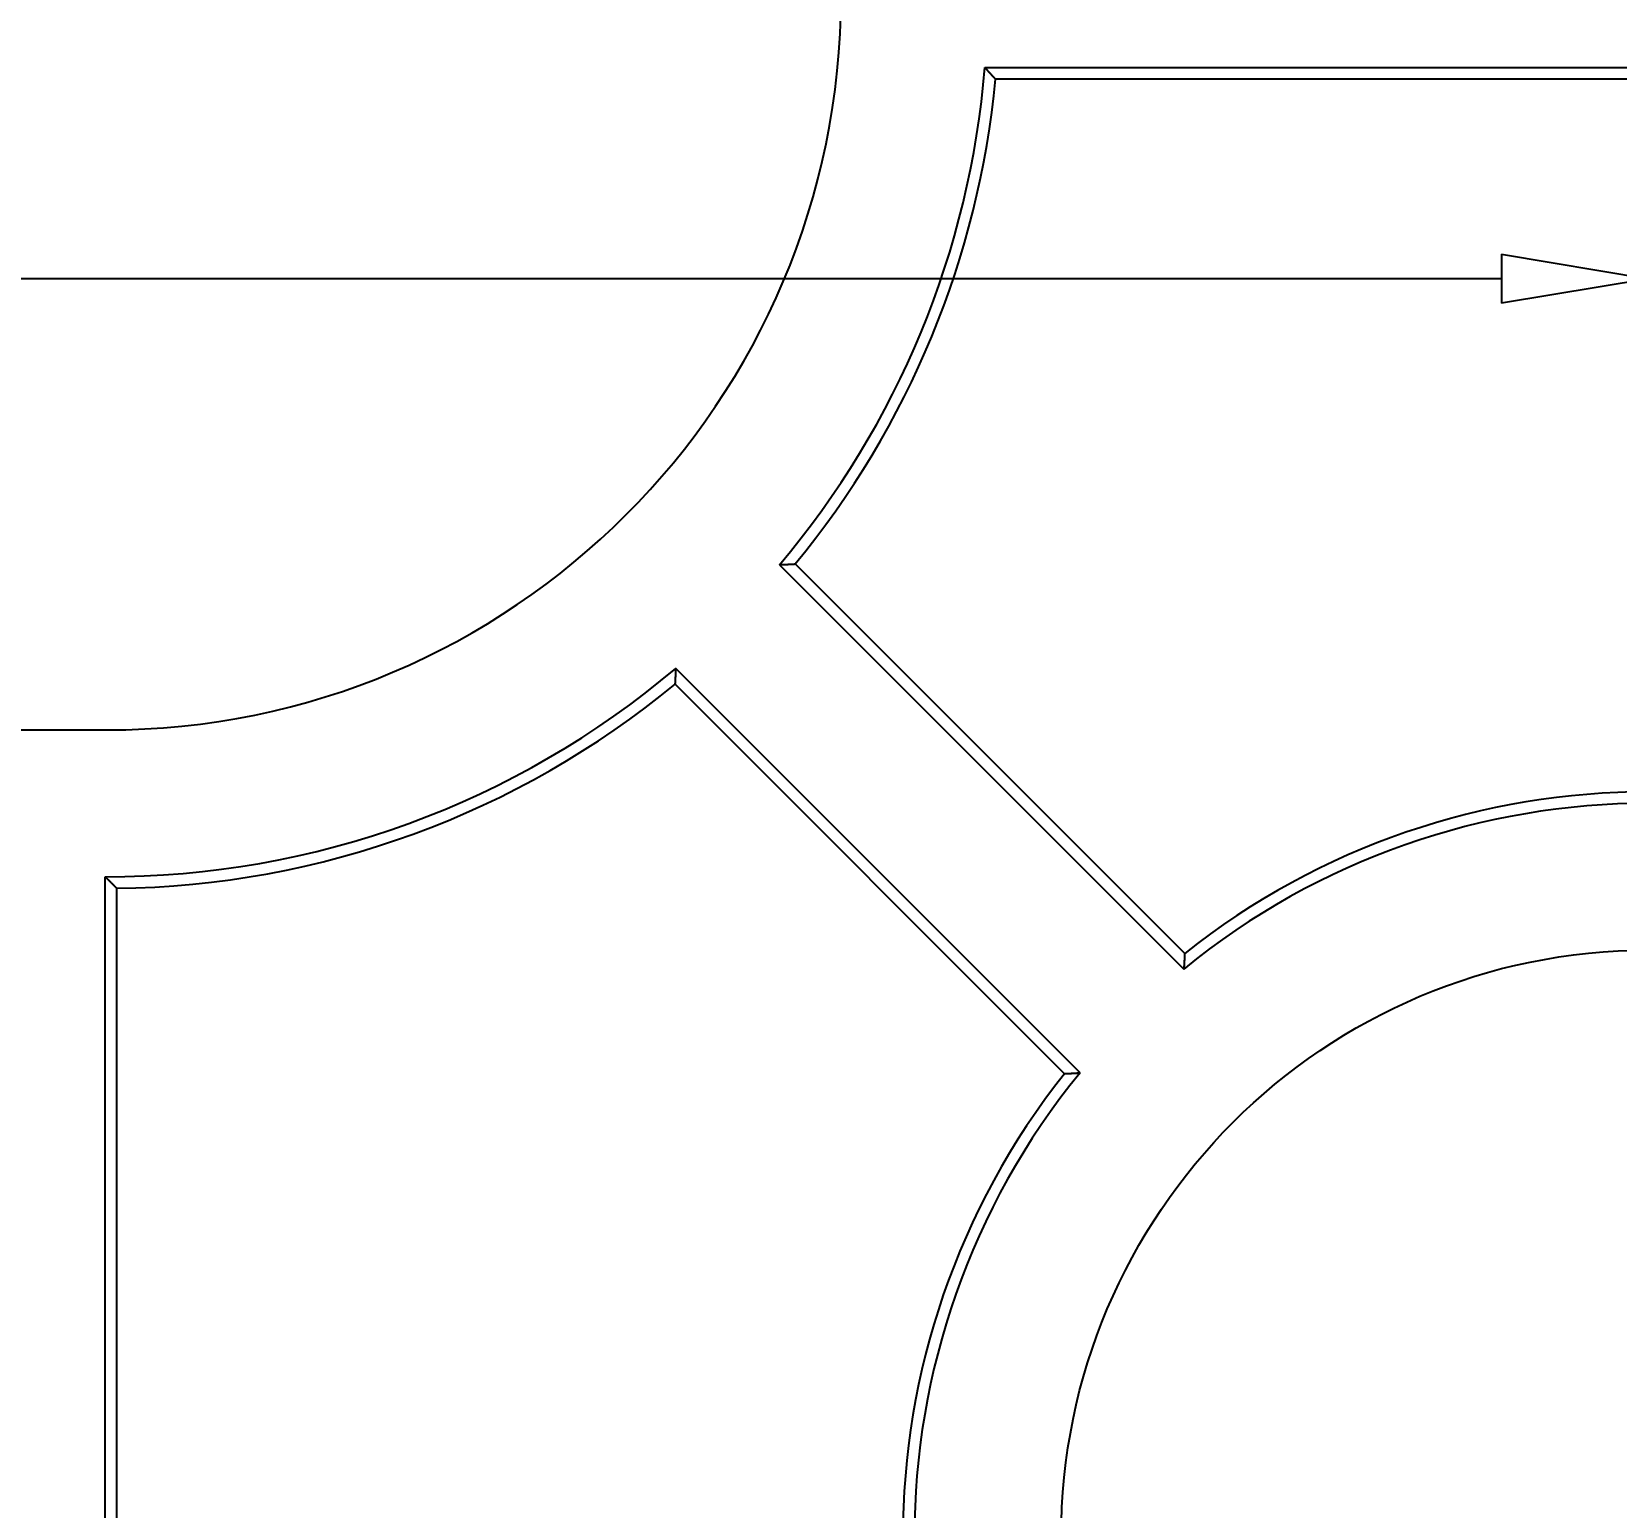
# Model space of a CAD drawing. Extents: x -268 to 907, y 393 to 1224.
# Drawn here: x 227.64 to 249.23, y 827.46 to 847.56 of the extents above; entities that cross this region are included whole.
import ezdxf

# ---------------------------------------------------------------- set-up
doc = ezdxf.new("R2010")
doc.units = 0
doc.header["$LTSCALE"] = 1.21
doc.header["$MEASUREMENT"] = 0
doc.layers.get('0').update_dxf_attribs({"linetype": 'CONTINUOUS'})
doc.layers.get('DEFPOINTS').update_dxf_attribs({"linetype": 'CONTINUOUS'})
doc.layers.add('DIM', color=82, linetype='CONTINUOUS')
doc.styles.get("Standard").update_dxf_attribs({"font": 'txt', "bigfont": 'gbcbig.shx'})
doc.styles.add('TXT', font='txt.shx', dxfattribs={"bigfont": 'gbcbig.shx'})
doc.dimstyles.new('Y3', dxfattribs={"dimtxt": 3, "dimasz": 2, "dimexe": 0.3, "dimexo": 0.3, "dimgap": 0.66, "dimtad": 0, "dimdec": 4, "dimdsep": 46, "dimtxsty": 'Standard', "dimcen": 0, "dimclrd": 3, "dimclre": 3, "dimadec": 0, "dimazin": 0, "dimtfac": 1, "dimtdec": 4, "dimtofl": 0, "dimtmove": 2, "dimatfit": 3, "dimfxl": 0, "dimtolj": 1, "dimarcsym": 0})

# ---------------------------------------------------------------- blocks, each defined once
blk = doc.blocks.new('_CLOSEDBLANK')
at = {"color": 0, "linetype": 'ByBlock'}
for p, q in [((-1, 0.167), (0, 0)), ((-1, 0.167), (-1, -0.167)), ((0, 0), (-1, -0.167))]:
    blk.add_line(p, q, dxfattribs=at)
blk = doc.blocks.new('*D52')
at = {"layer": 'DEFPOINTS', "color": 0}
for p in [(249.664, 844.191), (249.664, 837.192), (163.664, 833.268)]:
    blk.add_point(p, dxfattribs=at)
at = {"layer": 'DIM', "color": 3, "lineweight": -2}
for p, q in [((163.664, 833.568), (163.664, 844.491)), ((249.664, 837.492), (249.664, 844.491)), ((165.664, 844.191), (202.671, 844.191)), ((247.664, 844.191), (210.657, 844.191))]:
    blk.add_line(p, q, dxfattribs=at)
at = {"layer": 'DIM', "color": 3, "lineweight": -2, "xscale": 2, "yscale": 2, "zscale": 2, "rotation": 180}
blk.add_blockref('_CLOSEDBLANK', (163.664, 844.191), dxfattribs=at)
at = {"layer": 'DIM', "color": 3, "lineweight": -2, "xscale": 2, "yscale": 2, "zscale": 2}
blk.add_blockref('_CLOSEDBLANK', (249.664, 844.191), dxfattribs=at)
at = {"layer": 'DIM', "color": 0, "insert": (206.664, 844.191), "char_height": 4, "attachment_point": 5, "style": 'TXT'}
blk.add_mtext('\\A1;86', dxfattribs=at)

msp = doc.modelspace()

# ---------------------------------------------------------------- linework, layer by layer
at = {"color": 7, "linetype": 'Continuous'}
for p, q in [((240.62421, 847.06852), (258.70381, 847.06852)), ((258.55977, 846.9113), (240.76826, 846.9113)), ((237.82689, 840.29638), (243.3355, 834.78777)), ((238.03971, 840.3059), (243.34682, 834.9988)), ((241.92128, 833.37356), (236.41267, 838.88217)), ((241.71026, 833.36224), (236.40315, 838.66934)), ((176.61469, 838.04504), (228.66401, 838.04504)), ((228.63935, 818.04502), (228.63935, 836.04507)), ((228.79657, 835.88854), (228.79657, 818.20154))]:
    msp.add_line(p, q, dxfattribs=at)
at = {"color": 7}
for points in [[(240.768, 846.911, 0), (240.768, 846.912, 0), (240.767, 846.913, 0), (240.766, 846.914, 0), (240.765, 846.915, 0), (240.764, 846.915, 0), (240.764, 846.916, 0), (240.763, 846.917, 0), (240.762, 846.918, 0), (240.761, 846.919, 0), (240.761, 846.92, 0), (240.76, 846.92, 0), (240.759, 846.921, 0), (240.758, 846.922, 0), (240.758, 846.923, 0), (240.757, 846.924, 0), (240.756, 846.924, 0), (240.755, 846.925, 0), (240.755, 846.926, 0), (240.754, 846.927, 0), (240.753, 846.928, 0), (240.752, 846.929, 0), (240.752, 846.929, 0), (240.751, 846.93, 0), (240.75, 846.931, 0), (240.749, 846.932, 0), (240.749, 846.933, 0), (240.748, 846.934, 0), (240.747, 846.934, 0), (240.746, 846.935, 0), (240.746, 846.936, 0), (240.745, 846.937, 0), (240.744, 846.938, 0), (240.743, 846.939, 0), (240.743, 846.939, 0), (240.742, 846.94, 0), (240.741, 846.941, 0), (240.74, 846.942, 0), (240.74, 846.943, 0), (240.739, 846.943, 0), (240.738, 846.944, 0), (240.737, 846.945, 0), (240.737, 846.946, 0), (240.736, 846.947, 0), (240.735, 846.948, 0), (240.734, 846.948, 0), (240.734, 846.949, 0), (240.733, 846.95, 0), (240.732, 846.951, 0), (240.731, 846.952, 0), (240.731, 846.953, 0), (240.73, 846.953, 0), (240.729, 846.954, 0), (240.728, 846.955, 0), (240.728, 846.956, 0), (240.727, 846.957, 0), (240.726, 846.957, 0), (240.725, 846.958, 0), (240.725, 846.959, 0), (240.724, 846.96, 0), (240.723, 846.961, 0), (240.722, 846.962, 0), (240.722, 846.962, 0), (240.721, 846.963, 0), (240.72, 846.964, 0), (240.719, 846.965, 0), (240.719, 846.966, 0), (240.718, 846.967, 0), (240.717, 846.967, 0), (240.716, 846.968, 0), (240.716, 846.969, 0), (240.715, 846.97, 0), (240.714, 846.971, 0), (240.713, 846.971, 0), (240.713, 846.972, 0), (240.712, 846.973, 0), (240.711, 846.974, 0), (240.71, 846.975, 0), (240.71, 846.976, 0), (240.709, 846.976, 0), (240.708, 846.977, 0), (240.707, 846.978, 0), (240.707, 846.979, 0), (240.706, 846.98, 0), (240.705, 846.981, 0), (240.704, 846.981, 0), (240.704, 846.982, 0), (240.703, 846.983, 0), (240.702, 846.984, 0), (240.701, 846.985, 0), (240.701, 846.985, 0), (240.7, 846.986, 0), (240.699, 846.987, 0), (240.698, 846.988, 0), (240.697, 846.989, 0), (240.697, 846.99, 0), (240.696, 846.99, 0), (240.695, 846.991, 0), (240.694, 846.992, 0), (240.694, 846.993, 0), (240.693, 846.994, 0), (240.692, 846.995, 0), (240.691, 846.995, 0), (240.691, 846.996, 0), (240.69, 846.997, 0), (240.689, 846.998, 0), (240.688, 846.999, 0), (240.688, 846.999, 0), (240.687, 847, 0), (240.686, 847.001, 0), (240.685, 847.002, 0), (240.685, 847.003, 0), (240.684, 847.004, 0), (240.683, 847.004, 0), (240.682, 847.005, 0), (240.682, 847.006, 0), (240.681, 847.007, 0), (240.68, 847.008, 0), (240.679, 847.009, 0), (240.679, 847.009, 0), (240.678, 847.01, 0), (240.677, 847.011, 0), (240.676, 847.012, 0), (240.676, 847.013, 0), (240.675, 847.013, 0), (240.674, 847.014, 0), (240.673, 847.015, 0), (240.673, 847.016, 0), (240.672, 847.017, 0), (240.671, 847.018, 0), (240.67, 847.018, 0), (240.67, 847.019, 0), (240.669, 847.02, 0), (240.668, 847.021, 0), (240.667, 847.022, 0), (240.667, 847.023, 0), (240.666, 847.023, 0), (240.665, 847.024, 0), (240.664, 847.025, 0), (240.664, 847.026, 0), (240.663, 847.027, 0), (240.662, 847.027, 0), (240.661, 847.028, 0), (240.66, 847.029, 0), (240.66, 847.03, 0), (240.659, 847.031, 0), (240.658, 847.032, 0), (240.657, 847.032, 0), (240.657, 847.033, 0), (240.656, 847.034, 0), (240.655, 847.035, 0), (240.654, 847.036, 0), (240.654, 847.036, 0), (240.653, 847.037, 0), (240.652, 847.038, 0), (240.651, 847.039, 0), (240.651, 847.04, 0), (240.65, 847.041, 0), (240.649, 847.041, 0), (240.648, 847.042, 0), (240.648, 847.043, 0), (240.647, 847.044, 0), (240.646, 847.045, 0), (240.645, 847.046, 0), (240.645, 847.046, 0), (240.644, 847.047, 0), (240.643, 847.048, 0), (240.642, 847.049, 0), (240.642, 847.05, 0), (240.641, 847.05, 0), (240.64, 847.051, 0), (240.639, 847.052, 0), (240.639, 847.053, 0), (240.638, 847.054, 0), (240.637, 847.055, 0), (240.636, 847.055, 0), (240.636, 847.056, 0), (240.635, 847.057, 0), (240.634, 847.058, 0), (240.633, 847.059, 0), (240.633, 847.059, 0), (240.632, 847.06, 0), (240.631, 847.061, 0), (240.63, 847.062, 0), (240.63, 847.063, 0), (240.629, 847.064, 0), (240.628, 847.064, 0), (240.627, 847.065, 0), (240.626, 847.066, 0), (240.626, 847.067, 0), (240.625, 847.068, 0), (240.624, 847.069, 0)], [(237.827, 840.296, 0), (237.828, 840.296, 0), (237.829, 840.296, 0), (237.83, 840.297, 0), (237.831, 840.297, 0), (237.832, 840.297, 0), (237.834, 840.297, 0), (237.835, 840.297, 0), (237.836, 840.297, 0), (237.837, 840.297, 0), (237.838, 840.297, 0), (237.839, 840.297, 0), (237.84, 840.297, 0), (237.841, 840.297, 0), (237.842, 840.297, 0), (237.844, 840.297, 0), (237.845, 840.297, 0), (237.846, 840.297, 0), (237.847, 840.297, 0), (237.848, 840.297, 0), (237.849, 840.297, 0), (237.85, 840.297, 0), (237.851, 840.297, 0), (237.853, 840.297, 0), (237.854, 840.298, 0), (237.855, 840.298, 0), (237.856, 840.298, 0), (237.857, 840.298, 0), (237.858, 840.298, 0), (237.859, 840.298, 0), (237.86, 840.298, 0), (237.861, 840.298, 0), (237.863, 840.298, 0), (237.864, 840.298, 0), (237.865, 840.298, 0), (237.866, 840.298, 0), (237.867, 840.298, 0), (237.868, 840.298, 0), (237.869, 840.298, 0), (237.87, 840.298, 0), (237.871, 840.298, 0), (237.873, 840.298, 0), (237.874, 840.298, 0), (237.875, 840.298, 0), (237.876, 840.298, 0), (237.877, 840.299, 0), (237.878, 840.299, 0), (237.879, 840.299, 0), (237.88, 840.299, 0), (237.881, 840.299, 0), (237.883, 840.299, 0), (237.884, 840.299, 0), (237.885, 840.299, 0), (237.886, 840.299, 0), (237.887, 840.299, 0), (237.888, 840.299, 0), (237.889, 840.299, 0), (237.89, 840.299, 0), (237.892, 840.299, 0), (237.893, 840.299, 0), (237.894, 840.299, 0), (237.895, 840.299, 0), (237.896, 840.299, 0), (237.897, 840.299, 0), (237.898, 840.299, 0), (237.899, 840.299, 0), (237.9, 840.3, 0), (237.902, 840.3, 0), (237.903, 840.3, 0), (237.904, 840.3, 0), (237.905, 840.3, 0), (237.906, 840.3, 0), (237.907, 840.3, 0), (237.908, 840.3, 0), (237.909, 840.3, 0), (237.91, 840.3, 0), (237.912, 840.3, 0), (237.913, 840.3, 0), (237.914, 840.3, 0), (237.915, 840.3, 0), (237.916, 840.3, 0), (237.917, 840.3, 0), (237.918, 840.3, 0), (237.919, 840.3, 0), (237.92, 840.3, 0), (237.922, 840.3, 0), (237.923, 840.301, 0), (237.924, 840.301, 0), (237.925, 840.301, 0), (237.926, 840.301, 0), (237.927, 840.301, 0), (237.928, 840.301, 0), (237.929, 840.301, 0), (237.931, 840.301, 0), (237.932, 840.301, 0), (237.933, 840.301, 0), (237.934, 840.301, 0), (237.935, 840.301, 0), (237.936, 840.301, 0), (237.937, 840.301, 0), (237.938, 840.301, 0), (237.939, 840.301, 0), (237.941, 840.301, 0), (237.942, 840.301, 0), (237.943, 840.301, 0), (237.944, 840.301, 0), (237.945, 840.302, 0), (237.946, 840.302, 0), (237.947, 840.302, 0), (237.948, 840.302, 0), (237.949, 840.302, 0), (237.951, 840.302, 0), (237.952, 840.302, 0), (237.953, 840.302, 0), (237.954, 840.302, 0), (237.955, 840.302, 0), (237.956, 840.302, 0), (237.957, 840.302, 0), (237.958, 840.302, 0), (237.959, 840.302, 0), (237.961, 840.302, 0), (237.962, 840.302, 0), (237.963, 840.302, 0), (237.964, 840.302, 0), (237.965, 840.302, 0), (237.966, 840.302, 0), (237.967, 840.303, 0), (237.968, 840.303, 0), (237.97, 840.303, 0), (237.971, 840.303, 0), (237.972, 840.303, 0), (237.973, 840.303, 0), (237.974, 840.303, 0), (237.975, 840.303, 0), (237.976, 840.303, 0), (237.977, 840.303, 0), (237.978, 840.303, 0), (237.98, 840.303, 0), (237.981, 840.303, 0), (237.982, 840.303, 0), (237.983, 840.303, 0), (237.984, 840.303, 0), (237.985, 840.303, 0), (237.986, 840.303, 0), (237.987, 840.303, 0), (237.988, 840.303, 0), (237.99, 840.304, 0), (237.991, 840.304, 0), (237.992, 840.304, 0), (237.993, 840.304, 0), (237.994, 840.304, 0), (237.995, 840.304, 0), (237.996, 840.304, 0), (237.997, 840.304, 0), (237.998, 840.304, 0), (238, 840.304, 0), (238.001, 840.304, 0), (238.002, 840.304, 0), (238.003, 840.304, 0), (238.004, 840.304, 0), (238.005, 840.304, 0), (238.006, 840.304, 0), (238.007, 840.304, 0), (238.009, 840.304, 0), (238.01, 840.304, 0), (238.011, 840.305, 0), (238.012, 840.305, 0), (238.013, 840.305, 0), (238.014, 840.305, 0), (238.015, 840.305, 0), (238.016, 840.305, 0), (238.017, 840.305, 0), (238.019, 840.305, 0), (238.02, 840.305, 0), (238.021, 840.305, 0), (238.022, 840.305, 0), (238.023, 840.305, 0), (238.024, 840.305, 0), (238.025, 840.305, 0), (238.026, 840.305, 0), (238.027, 840.305, 0), (238.029, 840.305, 0), (238.03, 840.305, 0), (238.031, 840.305, 0), (238.032, 840.306, 0), (238.033, 840.306, 0), (238.034, 840.306, 0), (238.035, 840.306, 0), (238.036, 840.306, 0), (238.037, 840.306, 0), (238.039, 840.306, 0), (238.04, 840.306, 0)], [(236.413, 838.882, 0), (236.413, 838.881, 0), (236.413, 838.88, 0), (236.413, 838.879, 0), (236.412, 838.878, 0), (236.412, 838.877, 0), (236.412, 838.875, 0), (236.412, 838.874, 0), (236.412, 838.873, 0), (236.412, 838.872, 0), (236.412, 838.871, 0), (236.412, 838.87, 0), (236.412, 838.869, 0), (236.412, 838.868, 0), (236.412, 838.867, 0), (236.412, 838.865, 0), (236.412, 838.864, 0), (236.412, 838.863, 0), (236.412, 838.862, 0), (236.412, 838.861, 0), (236.412, 838.86, 0), (236.412, 838.859, 0), (236.412, 838.858, 0), (236.412, 838.857, 0), (236.412, 838.855, 0), (236.411, 838.854, 0), (236.411, 838.853, 0), (236.411, 838.852, 0), (236.411, 838.851, 0), (236.411, 838.85, 0), (236.411, 838.849, 0), (236.411, 838.848, 0), (236.411, 838.847, 0), (236.411, 838.845, 0), (236.411, 838.844, 0), (236.411, 838.843, 0), (236.411, 838.842, 0), (236.411, 838.841, 0), (236.411, 838.84, 0), (236.411, 838.839, 0), (236.411, 838.838, 0), (236.411, 838.836, 0), (236.411, 838.835, 0), (236.411, 838.834, 0), (236.411, 838.833, 0), (236.411, 838.832, 0), (236.41, 838.831, 0), (236.41, 838.83, 0), (236.41, 838.829, 0), (236.41, 838.828, 0), (236.41, 838.826, 0), (236.41, 838.825, 0), (236.41, 838.824, 0), (236.41, 838.823, 0), (236.41, 838.822, 0), (236.41, 838.821, 0), (236.41, 838.82, 0), (236.41, 838.819, 0), (236.41, 838.818, 0), (236.41, 838.816, 0), (236.41, 838.815, 0), (236.41, 838.814, 0), (236.41, 838.813, 0), (236.41, 838.812, 0), (236.41, 838.811, 0), (236.41, 838.81, 0), (236.41, 838.809, 0), (236.409, 838.808, 0), (236.409, 838.806, 0), (236.409, 838.805, 0), (236.409, 838.804, 0), (236.409, 838.803, 0), (236.409, 838.802, 0), (236.409, 838.801, 0), (236.409, 838.8, 0), (236.409, 838.799, 0), (236.409, 838.797, 0), (236.409, 838.796, 0), (236.409, 838.795, 0), (236.409, 838.794, 0), (236.409, 838.793, 0), (236.409, 838.792, 0), (236.409, 838.791, 0), (236.409, 838.79, 0), (236.409, 838.789, 0), (236.409, 838.787, 0), (236.409, 838.786, 0), (236.408, 838.785, 0), (236.408, 838.784, 0), (236.408, 838.783, 0), (236.408, 838.782, 0), (236.408, 838.781, 0), (236.408, 838.78, 0), (236.408, 838.779, 0), (236.408, 838.777, 0), (236.408, 838.776, 0), (236.408, 838.775, 0), (236.408, 838.774, 0), (236.408, 838.773, 0), (236.408, 838.772, 0), (236.408, 838.771, 0), (236.408, 838.77, 0), (236.408, 838.769, 0), (236.408, 838.767, 0), (236.408, 838.766, 0), (236.408, 838.765, 0), (236.408, 838.764, 0), (236.407, 838.763, 0), (236.407, 838.762, 0), (236.407, 838.761, 0), (236.407, 838.76, 0), (236.407, 838.758, 0), (236.407, 838.757, 0), (236.407, 838.756, 0), (236.407, 838.755, 0), (236.407, 838.754, 0), (236.407, 838.753, 0), (236.407, 838.752, 0), (236.407, 838.751, 0), (236.407, 838.75, 0), (236.407, 838.748, 0), (236.407, 838.747, 0), (236.407, 838.746, 0), (236.407, 838.745, 0), (236.407, 838.744, 0), (236.407, 838.743, 0), (236.407, 838.742, 0), (236.406, 838.741, 0), (236.406, 838.74, 0), (236.406, 838.738, 0), (236.406, 838.737, 0), (236.406, 838.736, 0), (236.406, 838.735, 0), (236.406, 838.734, 0), (236.406, 838.733, 0), (236.406, 838.732, 0), (236.406, 838.731, 0), (236.406, 838.73, 0), (236.406, 838.728, 0), (236.406, 838.727, 0), (236.406, 838.726, 0), (236.406, 838.725, 0), (236.406, 838.724, 0), (236.406, 838.723, 0), (236.406, 838.722, 0), (236.406, 838.721, 0), (236.406, 838.719, 0), (236.405, 838.718, 0), (236.405, 838.717, 0), (236.405, 838.716, 0), (236.405, 838.715, 0), (236.405, 838.714, 0), (236.405, 838.713, 0), (236.405, 838.712, 0), (236.405, 838.711, 0), (236.405, 838.709, 0), (236.405, 838.708, 0), (236.405, 838.707, 0), (236.405, 838.706, 0), (236.405, 838.705, 0), (236.405, 838.704, 0), (236.405, 838.703, 0), (236.405, 838.702, 0), (236.405, 838.701, 0), (236.405, 838.699, 0), (236.405, 838.698, 0), (236.404, 838.697, 0), (236.404, 838.696, 0), (236.404, 838.695, 0), (236.404, 838.694, 0), (236.404, 838.693, 0), (236.404, 838.692, 0), (236.404, 838.691, 0), (236.404, 838.689, 0), (236.404, 838.688, 0), (236.404, 838.687, 0), (236.404, 838.686, 0), (236.404, 838.685, 0), (236.404, 838.684, 0), (236.404, 838.683, 0), (236.404, 838.682, 0), (236.404, 838.68, 0), (236.404, 838.679, 0), (236.404, 838.678, 0), (236.404, 838.677, 0), (236.403, 838.676, 0), (236.403, 838.675, 0), (236.403, 838.674, 0), (236.403, 838.673, 0), (236.403, 838.672, 0), (236.403, 838.67, 0), (236.403, 838.669, 0)], [(228.639, 836.045, 0), (228.64, 836.044, 0), (228.641, 836.043, 0), (228.642, 836.043, 0), (228.643, 836.042, 0), (228.643, 836.041, 0), (228.644, 836.04, 0), (228.645, 836.039, 0), (228.646, 836.038, 0), (228.647, 836.038, 0), (228.648, 836.037, 0), (228.648, 836.036, 0), (228.649, 836.035, 0), (228.65, 836.034, 0), (228.651, 836.034, 0), (228.652, 836.033, 0), (228.652, 836.032, 0), (228.653, 836.031, 0), (228.654, 836.03, 0), (228.655, 836.029, 0), (228.656, 836.029, 0), (228.657, 836.028, 0), (228.657, 836.027, 0), (228.658, 836.026, 0), (228.659, 836.025, 0), (228.66, 836.025, 0), (228.661, 836.024, 0), (228.662, 836.023, 0), (228.662, 836.022, 0), (228.663, 836.021, 0), (228.664, 836.02, 0), (228.665, 836.02, 0), (228.666, 836.019, 0), (228.666, 836.018, 0), (228.667, 836.017, 0), (228.668, 836.016, 0), (228.669, 836.015, 0), (228.67, 836.015, 0), (228.671, 836.014, 0), (228.671, 836.013, 0), (228.672, 836.012, 0), (228.673, 836.011, 0), (228.674, 836.011, 0), (228.675, 836.01, 0), (228.675, 836.009, 0), (228.676, 836.008, 0), (228.677, 836.007, 0), (228.678, 836.006, 0), (228.679, 836.006, 0), (228.68, 836.005, 0), (228.68, 836.004, 0), (228.681, 836.003, 0), (228.682, 836.002, 0), (228.683, 836.002, 0), (228.684, 836.001, 0), (228.685, 836, 0), (228.685, 835.999, 0), (228.686, 835.998, 0), (228.687, 835.997, 0), (228.688, 835.997, 0), (228.689, 835.996, 0), (228.689, 835.995, 0), (228.69, 835.994, 0), (228.691, 835.993, 0), (228.692, 835.993, 0), (228.693, 835.992, 0), (228.694, 835.991, 0), (228.694, 835.99, 0), (228.695, 835.989, 0), (228.696, 835.988, 0), (228.697, 835.988, 0), (228.698, 835.987, 0), (228.698, 835.986, 0), (228.699, 835.985, 0), (228.7, 835.984, 0), (228.701, 835.983, 0), (228.702, 835.983, 0), (228.703, 835.982, 0), (228.703, 835.981, 0), (228.704, 835.98, 0), (228.705, 835.979, 0), (228.706, 835.979, 0), (228.707, 835.978, 0), (228.708, 835.977, 0), (228.708, 835.976, 0), (228.709, 835.975, 0), (228.71, 835.974, 0), (228.711, 835.974, 0), (228.712, 835.973, 0), (228.712, 835.972, 0), (228.713, 835.971, 0), (228.714, 835.97, 0), (228.715, 835.97, 0), (228.716, 835.969, 0), (228.717, 835.968, 0), (228.717, 835.967, 0), (228.718, 835.966, 0), (228.719, 835.965, 0), (228.72, 835.965, 0), (228.721, 835.964, 0), (228.722, 835.963, 0), (228.722, 835.962, 0), (228.723, 835.961, 0), (228.724, 835.961, 0), (228.725, 835.96, 0), (228.726, 835.959, 0), (228.726, 835.958, 0), (228.727, 835.957, 0), (228.728, 835.956, 0), (228.729, 835.956, 0), (228.73, 835.955, 0), (228.731, 835.954, 0), (228.731, 835.953, 0), (228.732, 835.952, 0), (228.733, 835.952, 0), (228.734, 835.951, 0), (228.735, 835.95, 0), (228.736, 835.949, 0), (228.736, 835.948, 0), (228.737, 835.947, 0), (228.738, 835.947, 0), (228.739, 835.946, 0), (228.74, 835.945, 0), (228.74, 835.944, 0), (228.741, 835.943, 0), (228.742, 835.943, 0), (228.743, 835.942, 0), (228.744, 835.941, 0), (228.745, 835.94, 0), (228.745, 835.939, 0), (228.746, 835.938, 0), (228.747, 835.938, 0), (228.748, 835.937, 0), (228.749, 835.936, 0), (228.75, 835.935, 0), (228.75, 835.934, 0), (228.751, 835.934, 0), (228.752, 835.933, 0), (228.753, 835.932, 0), (228.754, 835.931, 0), (228.754, 835.93, 0), (228.755, 835.929, 0), (228.756, 835.929, 0), (228.757, 835.928, 0), (228.758, 835.927, 0), (228.759, 835.926, 0), (228.759, 835.925, 0), (228.76, 835.925, 0), (228.761, 835.924, 0), (228.762, 835.923, 0), (228.763, 835.922, 0), (228.764, 835.921, 0), (228.764, 835.92, 0), (228.765, 835.92, 0), (228.766, 835.919, 0), (228.767, 835.918, 0), (228.768, 835.917, 0), (228.769, 835.916, 0), (228.769, 835.916, 0), (228.77, 835.915, 0), (228.771, 835.914, 0), (228.772, 835.913, 0), (228.773, 835.912, 0), (228.773, 835.911, 0), (228.774, 835.911, 0), (228.775, 835.91, 0), (228.776, 835.909, 0), (228.777, 835.908, 0), (228.778, 835.907, 0), (228.778, 835.907, 0), (228.779, 835.906, 0), (228.78, 835.905, 0), (228.781, 835.904, 0), (228.782, 835.903, 0), (228.783, 835.902, 0), (228.783, 835.902, 0), (228.784, 835.901, 0), (228.785, 835.9, 0), (228.786, 835.899, 0), (228.787, 835.898, 0), (228.787, 835.898, 0), (228.788, 835.897, 0), (228.789, 835.896, 0), (228.79, 835.895, 0), (228.791, 835.894, 0), (228.792, 835.893, 0), (228.792, 835.893, 0), (228.793, 835.892, 0), (228.794, 835.891, 0), (228.795, 835.89, 0), (228.796, 835.889, 0), (228.797, 835.889, 0)], [(243.347, 834.999, 0), (243.347, 834.998, 0), (243.347, 834.997, 0), (243.347, 834.995, 0), (243.347, 834.994, 0), (243.347, 834.993, 0), (243.346, 834.992, 0), (243.346, 834.991, 0), (243.346, 834.99, 0), (243.346, 834.989, 0), (243.346, 834.988, 0), (243.346, 834.987, 0), (243.346, 834.986, 0), (243.346, 834.984, 0), (243.346, 834.983, 0), (243.346, 834.982, 0), (243.346, 834.981, 0), (243.346, 834.98, 0), (243.346, 834.979, 0), (243.346, 834.978, 0), (243.346, 834.977, 0), (243.346, 834.976, 0), (243.345, 834.974, 0), (243.345, 834.973, 0), (243.345, 834.972, 0), (243.345, 834.971, 0), (243.345, 834.97, 0), (243.345, 834.969, 0), (243.345, 834.968, 0), (243.345, 834.967, 0), (243.345, 834.966, 0), (243.345, 834.965, 0), (243.345, 834.963, 0), (243.345, 834.962, 0), (243.345, 834.961, 0), (243.345, 834.96, 0), (243.345, 834.959, 0), (243.345, 834.958, 0), (243.344, 834.957, 0), (243.344, 834.956, 0), (243.344, 834.955, 0), (243.344, 834.954, 0), (243.344, 834.952, 0), (243.344, 834.951, 0), (243.344, 834.95, 0), (243.344, 834.949, 0), (243.344, 834.948, 0), (243.344, 834.947, 0), (243.344, 834.946, 0), (243.344, 834.945, 0), (243.344, 834.944, 0), (243.344, 834.942, 0), (243.344, 834.941, 0), (243.344, 834.94, 0), (243.343, 834.939, 0), (243.343, 834.938, 0), (243.343, 834.937, 0), (243.343, 834.936, 0), (243.343, 834.935, 0), (243.343, 834.934, 0), (243.343, 834.933, 0), (243.343, 834.931, 0), (243.343, 834.93, 0), (243.343, 834.929, 0), (243.343, 834.928, 0), (243.343, 834.927, 0), (243.343, 834.926, 0), (243.343, 834.925, 0), (243.343, 834.924, 0), (243.343, 834.923, 0), (243.342, 834.921, 0), (243.342, 834.92, 0), (243.342, 834.919, 0), (243.342, 834.918, 0), (243.342, 834.917, 0), (243.342, 834.916, 0), (243.342, 834.915, 0), (243.342, 834.914, 0), (243.342, 834.913, 0), (243.342, 834.912, 0), (243.342, 834.91, 0), (243.342, 834.909, 0), (243.342, 834.908, 0), (243.342, 834.907, 0), (243.342, 834.906, 0), (243.342, 834.905, 0), (243.342, 834.904, 0), (243.341, 834.903, 0), (243.341, 834.902, 0), (243.341, 834.9, 0), (243.341, 834.899, 0), (243.341, 834.898, 0), (243.341, 834.897, 0), (243.341, 834.896, 0), (243.341, 834.895, 0), (243.341, 834.894, 0), (243.341, 834.893, 0), (243.341, 834.892, 0), (243.341, 834.891, 0), (243.341, 834.889, 0), (243.341, 834.888, 0), (243.341, 834.887, 0), (243.341, 834.886, 0), (243.341, 834.885, 0), (243.34, 834.884, 0), (243.34, 834.883, 0), (243.34, 834.882, 0), (243.34, 834.881, 0), (243.34, 834.879, 0), (243.34, 834.878, 0), (243.34, 834.877, 0), (243.34, 834.876, 0), (243.34, 834.875, 0), (243.34, 834.874, 0), (243.34, 834.873, 0), (243.34, 834.872, 0), (243.34, 834.871, 0), (243.34, 834.87, 0), (243.34, 834.868, 0), (243.34, 834.867, 0), (243.34, 834.866, 0), (243.339, 834.865, 0), (243.339, 834.864, 0), (243.339, 834.863, 0), (243.339, 834.862, 0), (243.339, 834.861, 0), (243.339, 834.86, 0), (243.339, 834.858, 0), (243.339, 834.857, 0), (243.339, 834.856, 0), (243.339, 834.855, 0), (243.339, 834.854, 0), (243.339, 834.853, 0), (243.339, 834.852, 0), (243.339, 834.851, 0), (243.339, 834.85, 0), (243.339, 834.849, 0), (243.339, 834.847, 0), (243.338, 834.846, 0), (243.338, 834.845, 0), (243.338, 834.844, 0), (243.338, 834.843, 0), (243.338, 834.842, 0), (243.338, 834.841, 0), (243.338, 834.84, 0), (243.338, 834.839, 0), (243.338, 834.837, 0), (243.338, 834.836, 0), (243.338, 834.835, 0), (243.338, 834.834, 0), (243.338, 834.833, 0), (243.338, 834.832, 0), (243.338, 834.831, 0), (243.338, 834.83, 0), (243.338, 834.829, 0), (243.338, 834.828, 0), (243.337, 834.826, 0), (243.337, 834.825, 0), (243.337, 834.824, 0), (243.337, 834.823, 0), (243.337, 834.822, 0), (243.337, 834.821, 0), (243.337, 834.82, 0), (243.337, 834.819, 0), (243.337, 834.818, 0), (243.337, 834.817, 0), (243.337, 834.815, 0), (243.337, 834.814, 0), (243.337, 834.813, 0), (243.337, 834.812, 0), (243.337, 834.811, 0), (243.337, 834.81, 0), (243.337, 834.809, 0), (243.337, 834.808, 0), (243.336, 834.807, 0), (243.336, 834.805, 0), (243.336, 834.804, 0), (243.336, 834.803, 0), (243.336, 834.802, 0), (243.336, 834.801, 0), (243.336, 834.8, 0), (243.336, 834.799, 0), (243.336, 834.798, 0), (243.336, 834.797, 0), (243.336, 834.796, 0), (243.336, 834.794, 0), (243.336, 834.793, 0), (243.336, 834.792, 0), (243.336, 834.791, 0), (243.336, 834.79, 0), (243.336, 834.789, 0), (243.335, 834.788, 0)], [(241.71, 833.362, 0), (241.711, 833.362, 0), (241.712, 833.362, 0), (241.714, 833.362, 0), (241.715, 833.362, 0), (241.716, 833.363, 0), (241.717, 833.363, 0), (241.718, 833.363, 0), (241.719, 833.363, 0), (241.72, 833.363, 0), (241.721, 833.363, 0), (241.722, 833.363, 0), (241.724, 833.363, 0), (241.725, 833.363, 0), (241.726, 833.363, 0), (241.727, 833.363, 0), (241.728, 833.363, 0), (241.729, 833.363, 0), (241.73, 833.363, 0), (241.731, 833.363, 0), (241.732, 833.363, 0), (241.733, 833.364, 0), (241.735, 833.364, 0), (241.736, 833.364, 0), (241.737, 833.364, 0), (241.738, 833.364, 0), (241.739, 833.364, 0), (241.74, 833.364, 0), (241.741, 833.364, 0), (241.742, 833.364, 0), (241.743, 833.364, 0), (241.745, 833.364, 0), (241.746, 833.364, 0), (241.747, 833.364, 0), (241.748, 833.364, 0), (241.749, 833.364, 0), (241.75, 833.364, 0), (241.751, 833.365, 0), (241.752, 833.365, 0), (241.753, 833.365, 0), (241.754, 833.365, 0), (241.756, 833.365, 0), (241.757, 833.365, 0), (241.758, 833.365, 0), (241.759, 833.365, 0), (241.76, 833.365, 0), (241.761, 833.365, 0), (241.762, 833.365, 0), (241.763, 833.365, 0), (241.764, 833.365, 0), (241.765, 833.365, 0), (241.767, 833.365, 0), (241.768, 833.365, 0), (241.769, 833.366, 0), (241.77, 833.366, 0), (241.771, 833.366, 0), (241.772, 833.366, 0), (241.773, 833.366, 0), (241.774, 833.366, 0), (241.775, 833.366, 0), (241.777, 833.366, 0), (241.778, 833.366, 0), (241.779, 833.366, 0), (241.78, 833.366, 0), (241.781, 833.366, 0), (241.782, 833.366, 0), (241.783, 833.366, 0), (241.784, 833.366, 0), (241.785, 833.366, 0), (241.786, 833.367, 0), (241.788, 833.367, 0), (241.789, 833.367, 0), (241.79, 833.367, 0), (241.791, 833.367, 0), (241.792, 833.367, 0), (241.793, 833.367, 0), (241.794, 833.367, 0), (241.795, 833.367, 0), (241.796, 833.367, 0), (241.798, 833.367, 0), (241.799, 833.367, 0), (241.8, 833.367, 0), (241.801, 833.367, 0), (241.802, 833.367, 0), (241.803, 833.367, 0), (241.804, 833.367, 0), (241.805, 833.368, 0), (241.806, 833.368, 0), (241.807, 833.368, 0), (241.809, 833.368, 0), (241.81, 833.368, 0), (241.811, 833.368, 0), (241.812, 833.368, 0), (241.813, 833.368, 0), (241.814, 833.368, 0), (241.815, 833.368, 0), (241.816, 833.368, 0), (241.817, 833.368, 0), (241.819, 833.368, 0), (241.82, 833.368, 0), (241.821, 833.368, 0), (241.822, 833.368, 0), (241.823, 833.368, 0), (241.824, 833.369, 0), (241.825, 833.369, 0), (241.826, 833.369, 0), (241.827, 833.369, 0), (241.828, 833.369, 0), (241.83, 833.369, 0), (241.831, 833.369, 0), (241.832, 833.369, 0), (241.833, 833.369, 0), (241.834, 833.369, 0), (241.835, 833.369, 0), (241.836, 833.369, 0), (241.837, 833.369, 0), (241.838, 833.369, 0), (241.84, 833.369, 0), (241.841, 833.369, 0), (241.842, 833.369, 0), (241.843, 833.37, 0), (241.844, 833.37, 0), (241.845, 833.37, 0), (241.846, 833.37, 0), (241.847, 833.37, 0), (241.848, 833.37, 0), (241.849, 833.37, 0), (241.851, 833.37, 0), (241.852, 833.37, 0), (241.853, 833.37, 0), (241.854, 833.37, 0), (241.855, 833.37, 0), (241.856, 833.37, 0), (241.857, 833.37, 0), (241.858, 833.37, 0), (241.859, 833.37, 0), (241.861, 833.37, 0), (241.862, 833.371, 0), (241.863, 833.371, 0), (241.864, 833.371, 0), (241.865, 833.371, 0), (241.866, 833.371, 0), (241.867, 833.371, 0), (241.868, 833.371, 0), (241.869, 833.371, 0), (241.87, 833.371, 0), (241.872, 833.371, 0), (241.873, 833.371, 0), (241.874, 833.371, 0), (241.875, 833.371, 0), (241.876, 833.371, 0), (241.877, 833.371, 0), (241.878, 833.371, 0), (241.879, 833.371, 0), (241.88, 833.371, 0), (241.882, 833.372, 0), (241.883, 833.372, 0), (241.884, 833.372, 0), (241.885, 833.372, 0), (241.886, 833.372, 0), (241.887, 833.372, 0), (241.888, 833.372, 0), (241.889, 833.372, 0), (241.89, 833.372, 0), (241.891, 833.372, 0), (241.893, 833.372, 0), (241.894, 833.372, 0), (241.895, 833.372, 0), (241.896, 833.372, 0), (241.897, 833.372, 0), (241.898, 833.372, 0), (241.899, 833.372, 0), (241.9, 833.372, 0), (241.901, 833.373, 0), (241.902, 833.373, 0), (241.904, 833.373, 0), (241.905, 833.373, 0), (241.906, 833.373, 0), (241.907, 833.373, 0), (241.908, 833.373, 0), (241.909, 833.373, 0), (241.91, 833.373, 0), (241.911, 833.373, 0), (241.912, 833.373, 0), (241.914, 833.373, 0), (241.915, 833.373, 0), (241.916, 833.373, 0), (241.917, 833.373, 0), (241.918, 833.373, 0), (241.919, 833.373, 0), (241.92, 833.374, 0), (241.921, 833.374, 0)]]:
    msp.add_polyline3d(points, dxfattribs=at)
at = {"color": 7, "linetype": 'Continuous'}
msp.add_circle((249.66401, 827.04504), 8, dxfattribs=at)
for centre, radius, start, end in [((228.66401, 848.04504), 10, 270, 0), ((228.66401, 848.04504), 12, 319.780192, 355.332303), ((228.66401, 848.04504), 12.15722, 320.462148, 354.64901), ((228.66401, 848.04504), 12, 269.882243, 310.219808), ((228.66401, 848.04504), 12.15722, 270.624756, 309.537852), ((249.66401, 827.04504), 10.15722, 51.541975, 128.458025), ((249.66401, 827.04504), 10, 50.73917, 129.26083), ((249.66401, 827.04504), 10.15722, 141.541975, 218.458025), ((249.66401, 827.04504), 10, 140.73917, 219.26083)]:
    msp.add_arc(centre, radius, start, end, dxfattribs=at)

# ---------------------------------------------------------------- dimensions: what is measured, and where the dimension line sits
at = {"layer": 'DIM', "color": 0}
dim = msp.add_linear_dim(base=(249.66401, 844.1911), p1=(163.66401, 833.26799), p2=(249.66401, 837.1916), dimstyle='Y3', override={"dimtxt": 4, "dimdec": 2, "dimtxsty": 'TXT', "dimblk": 'CLOSEDBLANK', "dimtdec": 2, "dimtmove": 0, "dimldrblk": 'CLOSEDBLANK', "dimtzin": 0}, dxfattribs=at)
dim.commit()
dim.dimension.update_dxf_attribs({"geometry": '*D52', "text_midpoint": (206.66401, 844.1911), "dimtype": 160})

doc.saveas('drawing.dxf')
